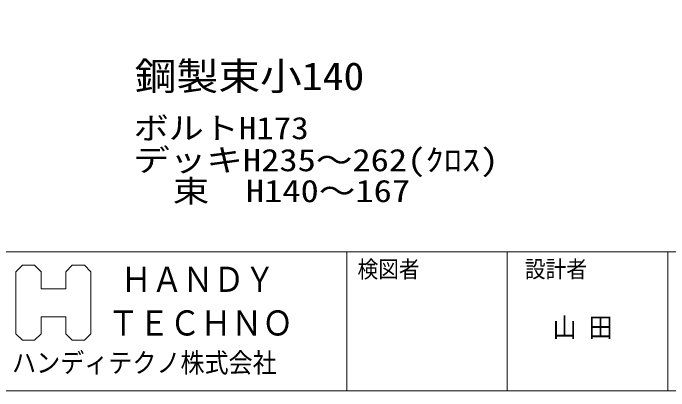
# Model space of a CAD drawing. Units: millimetres, scale not verified. Extents: x -1046 to 854, y -136 to 149.
# Drawn here: x -847.4 to -786.1, y -136.5 to -101.2 of the extents above; entities that cross this region are included whole.
import ezdxf
from ezdxf.enums import TextEntityAlignment as Align

# ---------------------------------------------------------------- set-up
doc = ezdxf.new("R2010")
doc.units = ezdxf.units.MM
doc.layers.add('0-0_一般', color=2, linetype='Continuous', lineweight=9)
doc.styles.add('ＭＳ ゴシック', font='')
doc.styles.get('ＭＳ ゴシック').set_extended_font_data('MS Gothic')

msp = doc.modelspace()

# ---------------------------------------------------------------- linework, layer by layer
at = {"layer": '0-0_一般'}
for p, q in [((-816.189, -123.5), (-816.189, -136.5)), ((-801.189, -123.5), (-801.189, -136.5)), ((-786.189, -123.5), (-786.189, -136.5))]:
    msp.add_line(p, q, dxfattribs=at)
at = {"layer": '0-0_一般', "color": 5}
for points in [[(-1046.189, 136.5), (-646.189, 136.5), (-646.189, -123.5), (-1046.189, -123.5)], [(-1046.189, -123.5), (-646.189, -123.5), (-646.189, -136.5), (-1046.189, -136.5)], [(-841.88, -124.766), (-840.734, -124.766), (-840.133, -125.37), (-840.133, -131.16), (-840.734, -131.766), (-841.88, -131.765), (-842.481, -131.16), (-842.481, -129.576), (-844.787, -129.576), (-844.786, -131.16), (-845.387, -131.765), (-846.533, -131.765), (-847.133, -131.16), (-847.133, -125.37), (-846.533, -124.766), (-845.387, -124.766), (-844.787, -125.37), (-844.787, -126.955), (-842.481, -126.955), (-842.481, -125.371)]]:
    msp.add_lwpolyline(points, close=True, dxfattribs=at)

# ---------------------------------------------------------------- texts
at = {"layer": '0-0_一般', "style": 'ＭＳ ゴシック'}
for s, height, width, p in [('鋼製束小140', 2.603, 1.1, (-836.026, -109.173)), ('ボルトH173', 2.089, 1.15, (-836.123, -113.608)), ('デッキH235～262(ｸﾛｽ)', 2.089, 1.2, (-836.167, -116.599)), ('\u3000束\u3000H140～167', 2.089, 1.2, (-835.892, -119.489)), ('検図者', 1.576, 0.9, (-815.193, -126.394)), ('設計者', 1.576, 0.9, (-799.541, -126.386)), ('ＨＡＮＤＹ', 2.351, 0.9, (-837.323, -127.956)), ('ＴＥＣＨＮＯ', 2.351, 0.9, (-838.537, -132.035)), ('山 田', 1.833, 0.9, (-796.955, -132.029)), ('ハンディテクノ株式会社', 1.833, 0.9, (-847.5, -135.337))]:
    msp.add_text(s, height=height, dxfattribs=dict(at, width=width)).set_placement(p, align=Align.BOTTOM_LEFT)

doc.saveas('drawing.dxf')
